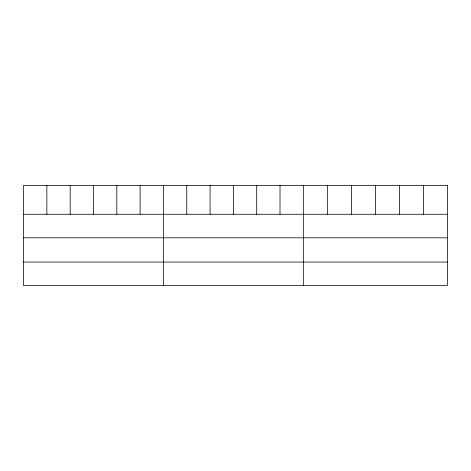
<?xml version="1.0" encoding="UTF-8"?>
<svg xmlns="http://www.w3.org/2000/svg" width="471" height="471" viewBox="0 0 471 471"><rect width="100%" height="100%" fill="white"/><g stroke="black" fill="none" stroke-linecap="round" stroke-linejoin="round"><path stroke-width="0.71" d="M23.55 214.27L447.45 214.27M23.55 237.802L447.45 237.802M23.55 262.053L447.45 262.053M423.429 185.415L423.429 214.27M399.408 185.415L399.408 214.27M375.387 185.415L375.387 214.27M351.366 185.415L351.366 214.27M327.345 185.415L327.345 214.27M303.324 185.415L303.324 285.585M280.01 185.415L280.01 214.27M256.695 185.415L256.695 214.27M233.38 185.415L233.38 214.27M210.066 185.415L210.066 214.27M186.751 185.415L186.751 214.27M163.437 185.415L163.437 285.585M140.123 185.415L140.123 214.27M116.808 185.415L116.808 214.27M93.494 185.415L93.494 214.27M70.179 185.415L70.179 214.27M46.864 185.415L46.864 214.27M447.45 185.415L23.55 185.415L23.55 285.585L447.45 285.585L447.45 185.415"/></g></svg>
